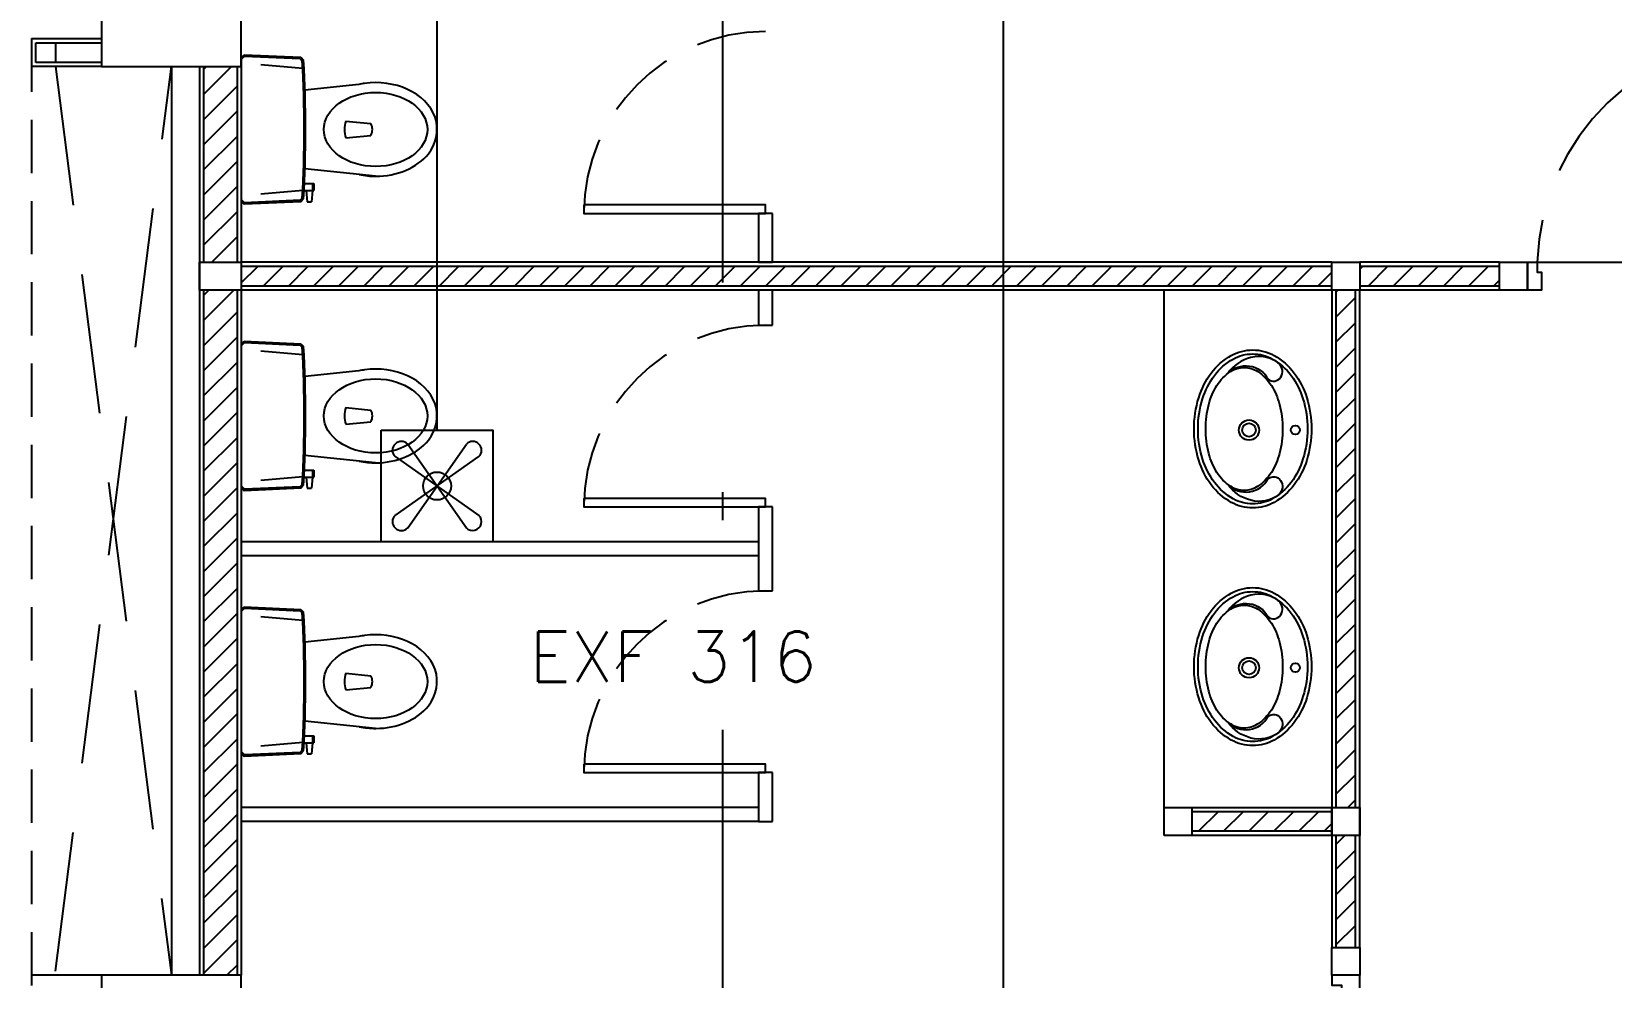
# Model space of a CAD drawing. Header units: millimetres. Extents: x -398 to 816, y -1 to 208.
# Drawn here: x 406.42 to 412.07, y 37.89 to 41.27 of the extents above; entities that cross this region are included whole.
import ezdxf
from ezdxf.enums import TextEntityAlignment as Align

# ---------------------------------------------------------------- set-up
doc = ezdxf.new("R2010")
doc.units = ezdxf.units.MM
for name, pattern in [('ACAD_ISO04W100', [30, 24, -3, 0, -3]), ('DASHED', [0.75, 0.5, -0.25]), ('HIDDEN', [9.525, 6.35, -3.175])]:
    doc.linetypes.add(name, pattern=pattern)
for name, color, linetype in [('AA_Column', 5, 'Continuous'), ('AA_Door', 3, 'Continuous'), ('AA_Floor', 31, 'Continuous'), ('AA_furn', 11, 'Continuous'), ('AA_Hatch', 8, 'Continuous'), ('AA_Wall', 1, 'Continuous'), ('AC EXF', 171, 'Continuous'), ('AC FCU', 221, 'Continuous'), ('AC Grille', 91, 'Continuous')]:
    doc.layers.add(name, color=color, linetype=linetype)
doc.styles.add('Romans', font='romans.shx')

# ---------------------------------------------------------------- blocks, each defined once
blk = doc.blocks.new('EXF-1')
at = {"layer": 'AC Grille'}
for p, q in [((-0.105, -0.15), (0.105, 0.15)), ((-0.105, 0.15), (0.105, -0.15)), ((-0.15, -0.105), (0.15, 0.105)), ((-0.15, 0.105), (0.15, -0.105))]:
    blk.add_line(p, q, dxfattribs=at)
blk.add_lwpolyline([(-0.2, 0.2), (0.2, 0.2), (0.2, -0.2), (-0.2, -0.2), (-0.2, 0.2)], dxfattribs=at)
blk.add_circle((0, 0), 0.05, dxfattribs=at)
for centre, start, end in [((-0.1275, 0.1275), 45, 225), ((0.1275, 0.1275), 315, 135), ((-0.1275, -0.1275), 135, 315), ((0.1275, -0.1275), 225, 45)]:
    blk.add_arc(centre, 0.0318, start, end, dxfattribs=at)

msp = doc.modelspace()

# ---------------------------------------------------------------- linework, layer by layer
at = {"layer": 'AA_Column', "color": 9}
for p, q in [((406.6664, 41.6489), (406.6664, 41.1489)), ((407.1664, 41.1489), (407.1664, 41.6489)), ((406.6664, 41.1489), (407.1664, 41.1489)), ((407.1664, 37.8989), (406.6664, 37.8989)), ((406.6664, 37.8989), (406.6664, 36.8989)), ((407.1664, 36.8989), (407.1664, 37.8989))]:
    msp.add_line(p, q, dxfattribs=at)
at = {"layer": 'AA_Door', "color": 9}
for points in [[(408.3914, 40.6539), (408.3914, 40.6239), (409.0414, 40.6239), (409.0414, 40.6539)], [(408.3914, 39.6039), (408.3914, 39.5739), (409.0414, 39.5739), (409.0414, 39.6039)], [(408.3914, 38.6539), (408.3914, 38.6239), (409.0414, 38.6239), (409.0414, 38.6539)]]:
    msp.add_lwpolyline(points, close=True, dxfattribs=at)
for points in [[(411.7664, 40.3489), (411.7664, 40.4489), (411.8014, 40.4489), (411.8014, 40.4139), (411.8164, 40.4139), (411.8164, 40.3489), (411.7664, 40.3489)], [(411.1664, 37.8989), (411.0664, 37.8989), (411.0664, 37.8639), (411.1014, 37.8639), (411.1014, 37.8489), (411.1664, 37.8489), (411.1664, 37.8989)]]:
    msp.add_lwpolyline(points, dxfattribs=at)
at = {"layer": 'AA_Door', "color": 9, "linetype": 'DASHED', "ltscale": 0.5}
for centre in [(409.0414, 40.6239), (409.0414, 39.5739), (409.0414, 38.6239)]:
    msp.add_arc(centre, 0.65, 90, 180, dxfattribs=at)
at = {"layer": 'AA_Door', "color": 9, "linetype": 'DASHED', "ltscale": 0.75}
msp.add_arc((412.6238, 40.4263), 0.8227, 89.4707, 178.4205, dxfattribs=at)
at = {"layer": 'AA_Floor', "color": 9}
msp.add_line((411.8014, 40.4489), (412.5964, 40.4489), dxfattribs=at)
at = {"layer": 'AA_furn', "color": 9}
for p, q in [((407.1664, 41.1814), (407.1764, 41.1914)), ((407.1764, 41.1914), (407.3789, 41.1822)), ((407.1664, 41.1744), (407.1784, 41.1863)), ((407.1664, 41.1814), (407.1664, 40.6664)), ((407.1784, 41.1863), (407.3767, 41.1773)), ((407.3864, 41.142), (407.2364, 41.1552)), ((407.3767, 41.1773), (407.3846, 41.1696)), ((407.3789, 41.1822), (407.3894, 41.1718)), ((407.5864, 41.0851), (407.3941, 41.0649)), ((407.5402, 40.9539), (407.6302, 40.9449)), ((407.5402, 40.8939), (407.6302, 40.9029)), ((407.6468, 40.7564), (407.3941, 40.7829)), ((407.386, 40.7057), (407.2364, 40.6926)), ((407.391, 40.7054), (407.426, 40.7054)), ((407.3921, 40.7304), (407.426, 40.7304)), ((407.3985, 40.7054), (407.402, 40.6656)), ((407.421, 40.7054), (407.4175, 40.6656)), ((407.421, 40.7304), (407.421, 40.7054)), ((407.426, 40.7304), (407.426, 40.7054)), ((407.1664, 40.6735), (407.1784, 40.6615)), ((407.1664, 40.6664), (407.1764, 40.6564)), ((407.3789, 40.6656), (407.1764, 40.6564)), ((407.3767, 40.6705), (407.1784, 40.6615)), ((407.3767, 40.6705), (407.3846, 40.6783)), ((407.3789, 40.6656), (407.3894, 40.6761)), ((407.402, 40.6656), (407.4175, 40.6656)), ((407.1664, 40.1569), (407.1764, 40.1669)), ((407.1664, 40.1498), (407.1784, 40.1618)), ((407.1664, 40.1569), (407.1664, 39.6419)), ((407.1764, 40.1669), (407.3789, 40.1577)), ((407.1784, 40.1618), (407.3767, 40.1528)), ((407.3864, 40.1175), (407.2364, 40.1306)), ((407.3767, 40.1528), (407.3846, 40.145)), ((407.3789, 40.1577), (407.3894, 40.1472)), ((407.5864, 40.0605), (407.3941, 40.0404)), ((407.5402, 39.9294), (407.6302, 39.9204)), ((407.5402, 39.8694), (407.6302, 39.8784)), ((407.6468, 39.7319), (407.3941, 39.7584)), ((407.386, 39.6811), (407.2364, 39.668)), ((407.391, 39.6808), (407.426, 39.6808)), ((407.3921, 39.7058), (407.426, 39.7058)), ((407.3985, 39.6808), (407.402, 39.6411)), ((407.421, 39.6808), (407.4175, 39.6411)), ((407.421, 39.7058), (407.421, 39.6808)), ((407.426, 39.7058), (407.426, 39.6808)), ((407.1664, 39.6489), (407.1784, 39.637)), ((407.1664, 39.6419), (407.1764, 39.6319)), ((407.3789, 39.6411), (407.1764, 39.6319)), ((407.3767, 39.646), (407.1784, 39.637)), ((407.3767, 39.646), (407.3846, 39.6537)), ((407.3789, 39.6411), (407.3894, 39.6515)), ((407.402, 39.6411), (407.4175, 39.6411)), ((407.1664, 39.2069), (407.1764, 39.2169)), ((407.1664, 39.1998), (407.1784, 39.2118)), ((407.1764, 39.2169), (407.3789, 39.2077)), ((407.1784, 39.2118), (407.3767, 39.2028)), ((407.1664, 39.2069), (407.1664, 38.6919)), ((407.3864, 39.1675), (407.2364, 39.1806)), ((407.3767, 39.2028), (407.3846, 39.195)), ((407.3789, 39.2077), (407.3894, 39.1972)), ((407.5864, 39.1105), (407.3941, 39.0904)), ((407.5402, 38.9794), (407.6302, 38.9704)), ((407.5402, 38.9194), (407.6302, 38.9284)), ((407.6468, 38.7819), (407.3941, 38.8084)), ((407.386, 38.7311), (407.2364, 38.718)), ((407.3767, 38.696), (407.3846, 38.7037)), ((407.391, 38.7308), (407.426, 38.7308)), ((407.3921, 38.7558), (407.426, 38.7558)), ((407.3985, 38.7308), (407.402, 38.6911)), ((407.421, 38.7308), (407.4175, 38.6911)), ((407.421, 38.7558), (407.421, 38.7308)), ((407.426, 38.7558), (407.426, 38.7308)), ((407.1664, 38.6989), (407.1784, 38.687)), ((407.1664, 38.6919), (407.1764, 38.6819)), ((407.3789, 38.6911), (407.1764, 38.6819)), ((407.3767, 38.696), (407.1784, 38.687)), ((407.3789, 38.6911), (407.3894, 38.7015)), ((407.402, 38.6911), (407.4175, 38.6911))]:
    msp.add_line(p, q, dxfattribs=at)
for points in [[(410.7837, 39.5704, -0.12778), (410.7068, 39.5904, -0.106194), (410.6352, 39.6532, -0.085342), (410.5905, 39.7415, -0.074814), (410.5737, 39.8529, -0.074814), (410.5905, 39.9644, -0.085342), (410.6352, 40.0527, -0.106194), (410.7068, 40.1154, -0.12778), (410.7837, 40.1354, -0.12778), (410.8607, 40.1154, -0.106194), (410.9322, 40.0527, -0.085342), (410.977, 39.9644, -0.074814), (410.9937, 39.8529, -0.074814), (410.977, 39.7415, -0.085342), (410.9322, 39.6532, -0.106194), (410.8607, 39.5904, -0.12778)], [(410.7837, 39.5847, -0.12778), (410.7137, 39.6029, -0.106194), (410.6467, 39.6617, -0.085342), (410.6041, 39.7457, -0.074814), (410.588, 39.8529, -0.074814), (410.6041, 39.9602, -0.085342), (410.6467, 40.0442, -0.106194), (410.7137, 40.103, -0.12778), (410.7837, 40.1212, -0.12778), (410.8537, 40.103, -0.106194), (410.9208, 40.0442, -0.085342), (410.9633, 39.9602, -0.074814), (410.9795, 39.8529, -0.074814), (410.9633, 39.7457, -0.085342), (410.9208, 39.6617, -0.106194), (410.8537, 39.6029, -0.12778)], [(410.7529, 40.0728, -0.147293), (410.8017, 40.0581, -0.107138), (410.8502, 40.0084, -0.076503), (410.8792, 39.9408, -0.063457), (410.8904, 39.853, -0.063457), (410.8792, 39.7651, -0.076503), (410.8502, 39.6975, -0.107138), (410.8017, 39.6478, -0.147293), (410.7529, 39.6331, -0.147293), (410.7041, 39.6478, -0.107138), (410.6557, 39.6975, -0.076503), (410.6266, 39.7651, -0.063457), (410.6154, 39.853, -0.063457), (410.6266, 39.9408, -0.076503), (410.6557, 40.0084, -0.107138), (410.7041, 40.0581, -0.147293)], [(410.7837, 38.7204, -0.12778), (410.7068, 38.7404, -0.106194), (410.6352, 38.8032, -0.085342), (410.5905, 38.8915, -0.074814), (410.5737, 39.0029, -0.074814), (410.5905, 39.1144, -0.085342), (410.6352, 39.2027, -0.106194), (410.7068, 39.2654, -0.12778), (410.7837, 39.2854, -0.12778), (410.8607, 39.2654, -0.106194), (410.9322, 39.2027, -0.085342), (410.977, 39.1144, -0.074814), (410.9937, 39.0029, -0.074814), (410.977, 38.8915, -0.085342), (410.9322, 38.8032, -0.106194), (410.8607, 38.7404, -0.12778)], [(410.7837, 38.7347, -0.12778), (410.7137, 38.7529, -0.106194), (410.6467, 38.8117, -0.085342), (410.6041, 38.8957, -0.074814), (410.588, 39.0029, -0.074814), (410.6041, 39.1102, -0.085342), (410.6467, 39.1942, -0.106194), (410.7137, 39.253, -0.12778), (410.7837, 39.2712, -0.12778), (410.8537, 39.253, -0.106194), (410.9208, 39.1942, -0.085342), (410.9633, 39.1102, -0.074814), (410.9795, 39.0029, -0.074814), (410.9633, 38.8957, -0.085342), (410.9208, 38.8117, -0.106194), (410.8537, 38.7529, -0.12778)], [(410.7529, 39.2228, -0.147293), (410.8017, 39.2081, -0.107138), (410.8502, 39.1584, -0.076503), (410.8792, 39.0908, -0.063457), (410.8904, 39.003, -0.063457), (410.8792, 38.9151, -0.076503), (410.8502, 38.8475, -0.107138), (410.8017, 38.7978, -0.147293), (410.7529, 38.7831, -0.147293), (410.7041, 38.7978, -0.107138), (410.6557, 38.8475, -0.076503), (410.6266, 38.9151, -0.063457), (410.6154, 39.003, -0.063457), (410.6266, 39.0908, -0.076503), (410.6557, 39.1584, -0.107138), (410.7041, 39.2081, -0.147293)]]:
    msp.add_lwpolyline(points, format="xyb", close=True, dxfattribs=at)
for points in [[(410.6942, 40.0511, -0.511627), (410.8389, 40.0306, 0.433862), (410.8829, 40.0367, 0.383662), (410.8768, 40.088, 0.231311), (410.7774, 40.1082, 0.182861), (410.6942, 40.0511, 0.790231)], [(410.6944, 39.6548, 0.512124), (410.8389, 39.6752, -0.433862), (410.8829, 39.6691, -0.383662), (410.8768, 39.6178, -0.231311), (410.7774, 39.5976, -0.183091), (410.6944, 39.6548, -0.790231)], [(410.6942, 39.2011, -0.511627), (410.8389, 39.1806, 0.433862), (410.8829, 39.1867, 0.383662), (410.8768, 39.238, 0.231311), (410.7774, 39.2582, 0.182861), (410.6942, 39.2011, 0.790231)], [(410.6944, 38.8048, 0.512124), (410.8389, 38.8252, -0.433862), (410.8829, 38.8191, -0.383662), (410.8768, 38.7678, -0.231311), (410.7774, 38.7476, -0.183091), (410.6944, 38.8048, -0.790231)]]:
    msp.add_lwpolyline(points, format="xyb", dxfattribs=at)
for centre, radius in [((410.7703, 39.8489), 0.036), ((410.7703, 39.8489), 0.0241), ((410.9363, 39.8489), 0.0162), ((410.7703, 38.9989), 0.036), ((410.7703, 38.9989), 0.0241), ((410.9363, 38.9989), 0.0162)]:
    msp.add_circle(centre, radius, dxfattribs=at)
for centre, radius, start, end in [((402.9679, 40.9239), 4.4234, 356.8166, 3.1834), ((402.9679, 40.9239), 4.4284, 356.7917, 3.2083), ((407.628, 40.9239), 0.0928, 161.1381, 198.8619), ((407.5886, 40.9239), 0.0466, 333.215, 26.785), ((402.9679, 39.8994), 4.4234, 356.8166, 3.1834), ((402.9679, 39.8994), 4.4284, 356.7917, 3.2083), ((407.628, 39.8994), 0.0928, 161.1381, 198.8619), ((407.5886, 39.8994), 0.0466, 333.215, 26.785), ((402.9679, 38.9494), 4.4234, 356.8166, 3.1834), ((402.9679, 38.9494), 4.4284, 356.7917, 3.2083), ((407.628, 38.9494), 0.0928, 161.1381, 198.8619), ((407.5886, 38.9494), 0.0466, 333.215, 26.785)]:
    msp.add_arc(centre, radius, start, end, dxfattribs=at)
for centre in [(407.6468, 40.9239), (407.6468, 39.8994), (407.6468, 38.9494)]:
    msp.add_ellipse(centre, major_axis=(-0.185, 0), ratio=0.716216, dxfattribs=at)
for points in [[(407.5876, 40.7626), (407.6073, 40.7585), (407.6276, 40.7564), (407.7216, 40.7567), (407.7949, 40.7858), (407.8646, 40.8742), (407.8745, 40.9239), (407.8443, 41.0109), (407.8072, 41.0462), (407.7151, 41.0885), (407.6597, 41.0959), (407.6004, 41.0878), (407.5934, 41.0866), (407.5864, 41.0851)], [(407.5876, 39.7381), (407.6073, 39.7339), (407.6276, 39.7318), (407.7216, 39.7322), (407.7949, 39.7612), (407.8646, 39.8496), (407.8745, 39.8993), (407.8443, 39.9864), (407.8072, 40.0217), (407.7151, 40.0639), (407.6597, 40.0713), (407.6004, 40.0632), (407.5934, 40.062), (407.5864, 40.0605)], [(407.5876, 38.7881), (407.6073, 38.7839), (407.6276, 38.7818), (407.7216, 38.7822), (407.7949, 38.8112), (407.8646, 38.8996), (407.8745, 38.9493), (407.8443, 39.0364), (407.8072, 39.0717), (407.7151, 39.1139), (407.6597, 39.1213), (407.6004, 39.1132), (407.5934, 39.112), (407.5864, 39.1105)]]:
    msp.add_open_spline(points, degree=3, knots=[1.286089, 1.286089, 1.286089, 1.286089, 1.576268, 1.576268, 2.627882, 2.627882, 3.385411, 3.385411, 4.14294, 4.14294, 4.900469, 4.900469, 5.002966, 5.002966, 5.002966, 5.002966], dxfattribs=at)
at = {"layer": 'AA_Hatch', "color": 9}
for p, q in [((407.0314, 41.1383), (407.042, 41.1489)), ((407.0314, 41.0485), (407.1318, 41.1489)), ((407.0314, 40.9587), (407.1514, 41.0787)), ((407.0314, 40.8689), (407.1514, 40.9889)), ((407.0314, 40.7791), (407.1514, 40.8991)), ((407.0314, 40.6893), (407.1514, 40.8093)), ((407.0314, 40.5995), (407.1514, 40.7195)), ((407.0314, 40.5097), (407.1514, 40.6297)), ((407.0604, 40.4489), (407.1514, 40.5399)), ((407.1502, 40.4489), (407.1514, 40.4501)), ((407.1664, 40.3753), (407.225, 40.4339)), ((407.2448, 40.3639), (407.3148, 40.4339)), ((407.3346, 40.3639), (407.4046, 40.4339)), ((407.4245, 40.3639), (407.4945, 40.4339)), ((407.5143, 40.3639), (407.5843, 40.4339)), ((407.6041, 40.3639), (407.6741, 40.4339)), ((407.6939, 40.3639), (407.7639, 40.4339)), ((407.7837, 40.3639), (407.8537, 40.4339)), ((407.8735, 40.3639), (407.9435, 40.4339)), ((407.9633, 40.3639), (408.0333, 40.4339)), ((408.0531, 40.3639), (408.1231, 40.4339)), ((408.1429, 40.3639), (408.2129, 40.4339)), ((408.2327, 40.3639), (408.3027, 40.4339)), ((408.3225, 40.3639), (408.3925, 40.4339)), ((408.4123, 40.3639), (408.4823, 40.4339)), ((408.5021, 40.3639), (408.5721, 40.4339)), ((408.5919, 40.3639), (408.6619, 40.4339)), ((408.6817, 40.3639), (408.7517, 40.4339)), ((408.7715, 40.3639), (408.8415, 40.4339)), ((408.8875, 40.3902), (408.9313, 40.4339)), ((408.9511, 40.3639), (409.0211, 40.4339)), ((409.0409, 40.3639), (409.1109, 40.4339)), ((409.1307, 40.3639), (409.2007, 40.4339)), ((409.2205, 40.3639), (409.2905, 40.4339)), ((409.3103, 40.3639), (409.3803, 40.4339)), ((409.4001, 40.3639), (409.4701, 40.4339)), ((409.4899, 40.3639), (409.5599, 40.4339)), ((409.5797, 40.3639), (409.6497, 40.4339)), ((409.6695, 40.3639), (409.7395, 40.4339)), ((409.7593, 40.3639), (409.8293, 40.4339)), ((409.8491, 40.3639), (409.9191, 40.4339)), ((409.9389, 40.3639), (410.0089, 40.4339)), ((410.0287, 40.3639), (410.0987, 40.4339)), ((410.1185, 40.3639), (410.1885, 40.4339)), ((410.2083, 40.3639), (410.2783, 40.4339)), ((410.2981, 40.3639), (410.3681, 40.4339)), ((410.3879, 40.3639), (410.4579, 40.4339)), ((410.4777, 40.3639), (410.5477, 40.4339)), ((410.5675, 40.3639), (410.6375, 40.4339)), ((410.6573, 40.3639), (410.7273, 40.4339)), ((410.7471, 40.3639), (410.8171, 40.4339)), ((410.8369, 40.3639), (410.9069, 40.4339)), ((410.9268, 40.3639), (410.9968, 40.4339)), ((411.0166, 40.3639), (411.0664, 40.4138)), ((411.1664, 40.424), (411.1764, 40.4339)), ((411.1962, 40.3639), (411.2662, 40.4339)), ((411.286, 40.3639), (411.356, 40.4339)), ((411.3758, 40.3639), (411.4458, 40.4339)), ((411.4656, 40.3639), (411.5356, 40.4339)), ((411.5554, 40.3639), (411.6254, 40.4339)), ((407.0314, 40.3301), (407.0502, 40.3489)), ((407.0314, 40.2403), (407.14, 40.3489)), ((408.8613, 40.3639), (408.8875, 40.3902)), ((411.0814, 40.3423), (411.088, 40.3489)), ((411.6452, 40.3639), (411.6664, 40.3851)), ((411.0814, 40.2525), (411.1514, 40.3225)), ((407.0314, 40.1505), (407.1514, 40.2705)), ((411.0814, 40.1627), (411.1514, 40.2327)), ((407.0314, 40.0607), (407.1514, 40.1807)), ((411.0814, 40.0729), (411.1514, 40.1429)), ((407.0314, 39.9709), (407.1514, 40.0909)), ((411.0814, 39.9831), (411.1514, 40.0531)), ((407.0314, 39.8811), (407.1514, 40.0011)), ((411.0814, 39.8933), (411.1514, 39.9633)), ((407.0314, 39.7913), (407.1514, 39.9113)), ((411.0814, 39.8035), (411.1514, 39.8735)), ((407.0314, 39.7015), (407.1514, 39.8215)), ((411.0814, 39.7137), (411.1514, 39.7837)), ((407.0314, 39.6117), (407.1514, 39.7317)), ((411.0814, 39.6239), (411.1514, 39.6939)), ((407.0314, 39.5219), (407.1514, 39.6419)), ((407.0314, 39.4321), (407.1514, 39.5521)), ((411.0814, 39.5341), (411.1514, 39.6041)), ((411.0814, 39.4443), (411.1514, 39.5143)), ((407.0314, 39.3423), (407.1514, 39.4623)), ((411.0814, 39.3545), (411.1514, 39.4245)), ((407.0314, 39.2524), (407.1514, 39.3724)), ((411.0814, 39.2647), (411.1514, 39.3347)), ((407.0314, 39.1626), (407.1514, 39.2826)), ((411.0814, 39.1749), (411.1514, 39.2449)), ((407.0314, 39.0728), (407.1514, 39.1928)), ((411.0814, 39.0851), (411.1514, 39.1551)), ((407.0314, 38.983), (407.1514, 39.103)), ((411.0814, 38.9953), (411.1514, 39.0653)), ((407.0314, 38.8932), (407.1514, 39.0132)), ((411.0814, 38.9055), (411.1514, 38.9755)), ((407.0314, 38.8034), (407.1514, 38.9234)), ((411.0814, 38.8157), (411.1514, 38.8857)), ((407.0314, 38.7136), (407.1514, 38.8336)), ((411.0814, 38.7259), (411.1514, 38.7959)), ((407.0314, 38.6238), (407.1514, 38.7438)), ((411.0814, 38.6361), (411.1514, 38.7061)), ((407.0314, 38.534), (407.1514, 38.654)), ((411.0814, 38.5463), (411.1514, 38.6163)), ((407.0314, 38.4442), (407.1514, 38.5642)), ((410.5664, 38.4803), (410.57, 38.4839)), ((410.5898, 38.4139), (410.6598, 38.4839)), ((410.6796, 38.4139), (410.7496, 38.4839)), ((410.7694, 38.4139), (410.8394, 38.4839)), ((410.8592, 38.4139), (410.9292, 38.4839)), ((410.949, 38.4139), (411.019, 38.4839)), ((411.1238, 38.4989), (411.1514, 38.5265)), ((407.0314, 38.3544), (407.1514, 38.4744)), ((411.0388, 38.4139), (411.0664, 38.4415)), ((407.0314, 38.2646), (407.1514, 38.3846)), ((411.0814, 38.3667), (411.1136, 38.3989)), ((411.0814, 38.2769), (411.1514, 38.3469)), ((407.0314, 38.1748), (407.1514, 38.2948)), ((411.0814, 38.1871), (411.1514, 38.2571)), ((407.0314, 38.085), (407.1514, 38.205)), ((411.0814, 38.0973), (411.1514, 38.1673)), ((407.0314, 37.9952), (407.1514, 38.1152)), ((407.0314, 37.9054), (407.1514, 38.0254)), ((411.0814, 38.0075), (411.1514, 38.0775)), ((407.1147, 37.8989), (407.1514, 37.9356))]:
    msp.add_line(p, q, dxfattribs=at)
at = {"layer": 'AA_Wall', "color": 9}
for p, q in [((406.4164, 41.2489), (406.6664, 41.2489)), ((406.4314, 41.2339), (406.5014, 41.2339)), ((406.4314, 41.1639), (406.4314, 41.2339)), ((406.5014, 41.2339), (406.6664, 41.2339)), ((406.5014, 41.2339), (406.5014, 41.1639)), ((406.6664, 41.1489), (406.4164, 41.1489)), ((406.5014, 41.1639), (406.4314, 41.1639)), ((406.6664, 41.1639), (406.5014, 41.1639)), ((406.9164, 41.1489), (406.9164, 37.8989)), ((407.0164, 41.1489), (407.0164, 37.8989)), ((407.0314, 41.1489), (407.0314, 40.4489)), ((407.1514, 41.1489), (407.1514, 40.4489)), ((407.1514, 41.1489), (407.1514, 40.4489)), ((407.1664, 41.1489), (407.1664, 37.8989)), ((407.1664, 41.1489), (407.1664, 37.8989)), ((409.0164, 40.6239), (409.0164, 40.4489)), ((409.0664, 40.6239), (409.0164, 40.6239)), ((409.0664, 40.4489), (409.0664, 40.6239)), ((407.0164, 40.4489), (407.1664, 40.4489)), ((407.0164, 40.3489), (407.0164, 40.4489)), ((411.0664, 40.4489), (407.1664, 40.4489)), ((407.1664, 40.4489), (407.1664, 40.3489)), ((411.0664, 40.4339), (407.1664, 40.4339)), ((409.0164, 40.4489), (409.0664, 40.4489)), ((411.0664, 40.4489), (411.1664, 40.4489)), ((411.0664, 40.3489), (411.0664, 40.4489)), ((411.0664, 40.4489), (411.1664, 40.4489)), ((411.0664, 40.3489), (411.0664, 40.4489)), ((411.6664, 40.4489), (411.1664, 40.4489)), ((411.1664, 40.4489), (411.1664, 40.3489)), ((411.1664, 40.4489), (411.1664, 40.3489)), ((411.6664, 40.4339), (411.1664, 40.4339)), ((411.6664, 40.4489), (411.7664, 40.4489)), ((411.6664, 40.3489), (411.6664, 40.4489)), ((411.7664, 40.4489), (411.7664, 40.3489)), ((407.1664, 40.3489), (407.0164, 40.3489)), ((407.0314, 40.3489), (407.0314, 37.8989)), ((407.1514, 40.3489), (407.1514, 37.8989)), ((407.1514, 40.3489), (407.1514, 37.8989)), ((411.0664, 40.3639), (407.1664, 40.3639)), ((411.0664, 40.3489), (407.1664, 40.3489)), ((409.0164, 40.3489), (409.0164, 40.2239)), ((409.0664, 40.3489), (409.0164, 40.3489)), ((409.0664, 40.2239), (409.0664, 40.3489)), ((410.4664, 38.4989), (410.4664, 40.3489)), ((411.0664, 40.3489), (411.0664, 37.9989)), ((411.0664, 40.3489), (411.0664, 37.9989)), ((411.0664, 40.3489), (411.0664, 37.9989)), ((411.1664, 40.3489), (411.0664, 40.3489)), ((411.1664, 40.3489), (411.0664, 40.3489)), ((411.0814, 40.3489), (411.0814, 38.4989)), ((411.0814, 40.3489), (411.0814, 38.4989)), ((411.0814, 40.3489), (411.0814, 38.4989)), ((411.1514, 38.4989), (411.1514, 40.3489)), ((411.1514, 38.4989), (411.1514, 40.3489)), ((411.1514, 38.4989), (411.1514, 40.3489)), ((411.6664, 40.3639), (411.1664, 40.3639)), ((411.1664, 37.9989), (411.1664, 40.3489)), ((411.6664, 40.3489), (411.1664, 40.3489)), ((411.1664, 37.9989), (411.1664, 40.3489)), ((411.1664, 37.9989), (411.1664, 40.3489)), ((411.7664, 40.3489), (411.6664, 40.3489)), ((409.0164, 40.2239), (409.0664, 40.2239)), ((409.0164, 39.5739), (409.0164, 39.2739)), ((409.0664, 39.5739), (409.0164, 39.5739)), ((409.0664, 39.2739), (409.0664, 39.5739)), ((409.0164, 39.4489), (407.1664, 39.4489)), ((409.0164, 39.3989), (407.1664, 39.3989)), ((409.0164, 39.2739), (409.0664, 39.2739)), ((409.0164, 38.6239), (409.0164, 38.4489)), ((409.0664, 38.6239), (409.0164, 38.6239)), ((409.0664, 38.4489), (409.0664, 38.6239)), ((409.0164, 38.4989), (407.1664, 38.4989)), ((410.4664, 38.4989), (410.5664, 38.4989)), ((410.4664, 38.3989), (410.4664, 38.4989)), ((410.5664, 38.4989), (411.0664, 38.4989)), ((410.5664, 38.4989), (410.5664, 38.3989)), ((411.0664, 38.4839), (410.5664, 38.4839)), ((411.0664, 38.4989), (411.1664, 38.4989)), ((411.0664, 38.3989), (411.0664, 38.4989)), ((411.1664, 38.4989), (411.1664, 38.3989)), ((409.0164, 38.4489), (407.1664, 38.4489)), ((409.0164, 38.4489), (409.0664, 38.4489)), ((410.5664, 38.3989), (410.4664, 38.3989)), ((411.0664, 38.4139), (410.5664, 38.4139)), ((411.0664, 38.3989), (410.5664, 38.3989)), ((411.1664, 38.3989), (411.0664, 38.3989)), ((411.0814, 38.3989), (411.0814, 37.9989)), ((411.0814, 38.3989), (411.0814, 37.9989)), ((411.0814, 38.3989), (411.0814, 37.9989)), ((411.1514, 37.9989), (411.1514, 38.3989)), ((411.1514, 37.9989), (411.1514, 38.3989)), ((411.1514, 37.9989), (411.1514, 38.3989)), ((411.0664, 37.9989), (411.1664, 37.9989)), ((411.0664, 37.8989), (411.0664, 37.9989)), ((411.0664, 37.9989), (411.1664, 37.9989)), ((411.0664, 37.8989), (411.0664, 37.9989)), ((411.0664, 37.9989), (411.1664, 37.9989)), ((411.0664, 37.8989), (411.0664, 37.9989)), ((411.1664, 37.9989), (411.1664, 37.8989)), ((411.1664, 37.9989), (411.1664, 37.8989)), ((411.1664, 37.9989), (411.1664, 37.8989)), ((406.6664, 37.8989), (406.4164, 37.8989)), ((411.1664, 37.8989), (411.0664, 37.8989)), ((411.1664, 37.8989), (411.0664, 37.8989)), ((411.1664, 37.8989), (411.0664, 37.8989))]:
    msp.add_line(p, q, dxfattribs=at)
at = {"layer": 'AA_Wall', "color": 9, "linetype": 'HIDDEN', "ltscale": 0.03}
msp.add_line((406.4164, 41.2489), (406.4164, 37.7989), dxfattribs=at)
at = {"layer": 'AA_Wall', "color": 9, "linetype": 'DASHED'}
for p, q in [((406.5014, 41.1489), (406.9164, 37.8989)), ((406.5014, 37.9139), (406.9164, 41.1489))]:
    msp.add_line(p, q, dxfattribs=at)
at = {"layer": 'AC EXF', "color": 3}
msp.add_line((407.8664, 39.8489), (407.8664, 43.5989), dxfattribs=at)
at = {"layer": 'AC EXF', "color": 2}
msp.add_line((409.8914, 41.7239), (409.8914, 35.7239), dxfattribs=at)
at = {"layer": 'AC FCU', "color": 5, "linetype": 'ACAD_ISO04W100', "ltscale": 0.25}
msp.add_line((408.8875, 46.3772), (408.8875, 10.1043), dxfattribs=at)

# ---------------------------------------------------------------- block references
at = {"layer": 'AC EXF'}
msp.add_blockref('EXF-1', (407.8664, 39.6489), dxfattribs=at)

# ---------------------------------------------------------------- texts
at = {"layer": 'AC EXF', "style": 'Romans'}
msp.add_text('EXF 316', height=0.18, dxfattribs=at).set_placement((409.2235, 38.9489), align=Align.RIGHT)

doc.saveas('drawing.dxf')
